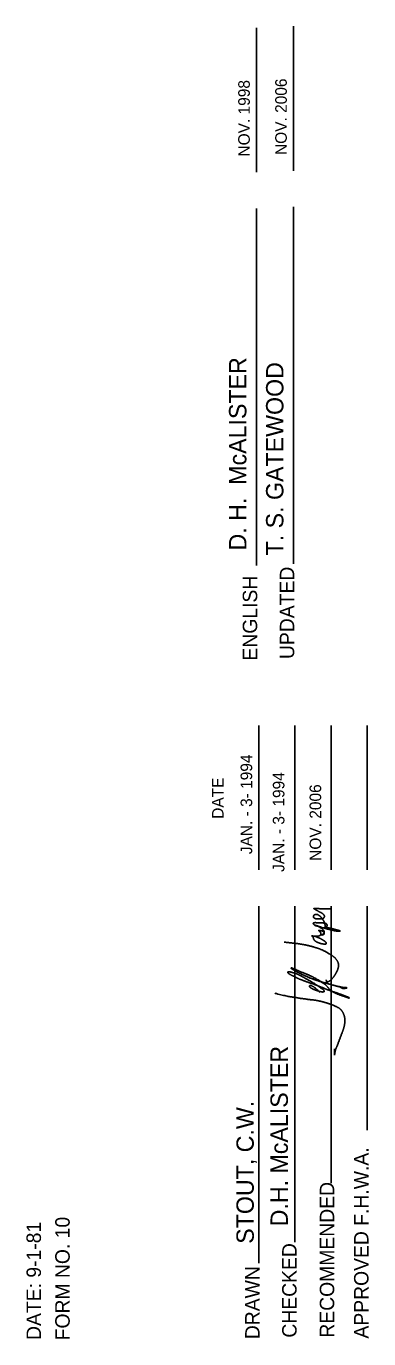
# Model space of a CAD drawing. Extents: x 1000 to 1107, y 1000 to 1121.
# Drawn here: x 1050.72 to 1053.09, y 1001 to 1010.09 of the extents above; entities that cross this region are included whole.
import ezdxf

# ---------------------------------------------------------------- set-up
doc = ezdxf.new("R2010")
doc.units = 0
doc.layers.add('Level 15', color=7, linetype='Continuous')

msp = doc.modelspace()

# ---------------------------------------------------------------- linework, layer by layer
at = {"layer": 'Level 15'}
for p, q in [((1052.3143, 1009.0748), (1052.3143, 1010.0748)), ((1052.5701, 1009.0853), (1052.5701, 1010.0853)), ((1052.3143, 1006.3547), (1052.3143, 1008.8248)), ((1052.5701, 1006.3652), (1052.5701, 1008.8353)), ((1052.3308, 1004.248), (1052.3308, 1005.248)), ((1052.5808, 1004.248), (1052.5808, 1005.248)), ((1052.8308, 1004.248), (1052.8308, 1005.248)), ((1053.0808, 1004.248), (1053.0808, 1005.248)), ((1052.3308, 1001.5279), (1052.3308, 1003.998)), ((1052.5808, 1001.6725), (1052.5808, 1003.998)), ((1052.8308, 1002.0813), (1052.8308, 1003.998)), ((1053.0808, 1002.448), (1053.0808, 1003.998)), ((1052.8543, 1002.9661), (1052.8531, 1003.0096))]:
    msp.add_line(p, q, dxfattribs=at)
for points in [[(1052.7195, 1003.8649), (1052.7125, 1003.8707), (1052.7067, 1003.879), (1052.7112, 1003.8835), (1052.7285, 1003.8835), (1052.7458, 1003.8828), (1052.7606, 1003.8816), (1052.7747, 1003.8822), (1052.7901, 1003.8784), (1052.7991, 1003.8758), (1052.8023, 1003.8707), (1052.8029, 1003.8636), (1052.8016, 1003.8566), (1052.7952, 1003.8495), (1052.7888, 1003.8425), (1052.7894, 1003.8527), (1052.7888, 1003.8719), (1052.7837, 1003.8892), (1052.7747, 1003.9033), (1052.7612, 1003.9219), (1052.7478, 1003.9335), (1052.7349, 1003.9412), (1052.724, 1003.9405), (1052.7125, 1003.9367), (1052.708, 1003.9264), (1052.7106, 1003.9181), (1052.7208, 1003.9117), (1052.7317, 1003.9091), (1052.7465, 1003.9091), (1052.7599, 1003.9091), (1052.7728, 1003.9117), (1052.7837, 1003.9181), (1052.785, 1003.9315), (1052.7773, 1003.9424), (1052.7631, 1003.952), (1052.7465, 1003.9597), (1052.7285, 1003.9713), (1052.7112, 1003.9796), (1052.7106, 1003.9815), (1052.7215, 1003.9809), (1052.7503, 1003.9802), (1052.7708, 1003.9802), (1052.8016, 1003.979), (1052.8337, 1003.9796)], [(1052.7074, 1003.7867), (1052.7074, 1003.7733), (1052.7163, 1003.7604), (1052.7304, 1003.7495), (1052.7503, 1003.7419), (1052.7651, 1003.7374), (1052.7798, 1003.7354), (1052.7926, 1003.7348), (1052.7991, 1003.7386), (1052.7933, 1003.7502), (1052.7798, 1003.7598), (1052.7599, 1003.772), (1052.7401, 1003.7809), (1052.7215, 1003.7886), (1052.6977, 1003.7925), (1052.6965, 1003.7918), (1052.7041, 1003.7899), (1052.724, 1003.7893), (1052.7433, 1003.7899), (1052.7561, 1003.7957), (1052.7612, 1003.8034), (1052.7606, 1003.8085), (1052.7561, 1003.8188), (1052.7426, 1003.8303), (1052.7478, 1003.829), (1052.7664, 1003.8271), (1052.7805, 1003.8207), (1052.7843, 1003.8066), (1052.7817, 1003.8021), (1052.7715, 1003.7982), (1052.7644, 1003.797), (1052.7664, 1003.8002), (1052.7734, 1003.8021), (1052.7792, 1003.8066), (1052.785, 1003.8188), (1052.7779, 1003.8322), (1052.7631, 1003.8463), (1052.742, 1003.8591), (1052.7221, 1003.8655), (1052.7176, 1003.8655), (1052.7221, 1003.8623), (1052.742, 1003.8585), (1052.7875, 1003.8437), (1052.8202, 1003.8361), (1052.8516, 1003.8277), (1052.8773, 1003.8239), (1052.892, 1003.8245), (1052.894, 1003.8258), (1052.8901, 1003.8284), (1052.8735, 1003.8329), (1052.851, 1003.8386), (1052.8234, 1003.8457), (1052.8061, 1003.8489), (1052.7779, 1003.847)], [(1052.7971, 1003.4882), (1052.7991, 1003.4748), (1052.801, 1003.4709), (1052.8055, 1003.4722), (1052.8209, 1003.4799), (1052.8356, 1003.4927), (1052.8516, 1003.5126), (1052.8651, 1003.5344), (1052.8773, 1003.56), (1052.8831, 1003.5837), (1052.8799, 1003.61), (1052.8645, 1003.6337), (1052.8446, 1003.6516), (1052.8247, 1003.6632), (1052.7862, 1003.6875), (1052.7446, 1003.7048), (1052.7035, 1003.717), (1052.6682, 1003.7266), (1052.6221, 1003.7349), (1052.5862, 1003.7407), (1052.5522, 1003.7433), (1052.5284, 1003.7465), (1052.506, 1003.749)], [(1052.7535, 1003.3999), (1052.7253, 1003.4294), (1052.7029, 1003.4435), (1052.6881, 1003.4511), (1052.6811, 1003.4454), (1052.6817, 1003.4409), (1052.6881, 1003.4338), (1052.7054, 1003.4236), (1052.7272, 1003.4153), (1052.7542, 1003.4069), (1052.7721, 1003.4031), (1052.783, 1003.405), (1052.7837, 1003.4121), (1052.7747, 1003.4217), (1052.7349, 1003.4499), (1052.6791, 1003.4838), (1052.631, 1003.5107), (1052.59, 1003.5312), (1052.5579, 1003.5402), (1052.5432, 1003.5441), (1052.5355, 1003.5434), (1052.531, 1003.5421), (1052.5336, 1003.5345), (1052.5483, 1003.5242), (1052.5772, 1003.5101), (1052.6073, 1003.4947), (1052.6381, 1003.4832), (1052.674, 1003.4697), (1052.7138, 1003.4569), (1052.7606, 1003.439), (1052.7946, 1003.4229), (1052.851, 1003.4044), (1052.892, 1003.3896), (1052.9337, 1003.3742), (1052.9568, 1003.3653), (1052.9562, 1003.3608), (1052.9472, 1003.3633), (1052.9119, 1003.3762), (1052.876, 1003.3883), (1052.8433, 1003.4037), (1052.8292, 1003.4127), (1052.8138, 1003.4294), (1052.7978, 1003.4492), (1052.7798, 1003.4633), (1052.7369, 1003.4902), (1052.69, 1003.5152), (1052.6509, 1003.5312), (1052.6022, 1003.5518), (1052.5643, 1003.5684), (1052.5554, 1003.5716), (1052.5547, 1003.5665), (1052.5701, 1003.5569), (1052.6028, 1003.5383), (1052.6362, 1003.5229), (1052.6727, 1003.5056), (1052.7144, 1003.4896), (1052.7407, 1003.4806), (1052.7773, 1003.4704), (1052.826, 1003.4563), (1052.8632, 1003.446), (1052.9068, 1003.4358), (1052.9312, 1003.4351), (1052.9389, 1003.4332), (1052.9382, 1003.4294), (1052.9292, 1003.4294), (1052.9151, 1003.4281), (1052.9036, 1003.43), (1052.8837, 1003.4441)], [(1052.4417, 1003.3954), (1052.5155, 1003.3761), (1052.5917, 1003.364), (1052.6764, 1003.3519), (1052.7418, 1003.3446), (1052.8059, 1003.3265), (1052.8543, 1003.3095), (1052.9027, 1003.2829), (1052.9257, 1003.2346), (1052.9257, 1003.185), (1052.9172, 1003.1499), (1052.893, 1003.0846), (1052.8676, 1003.0193), (1052.8579, 1002.9951), (1052.8543, 1002.9661)]]:
    msp.add_open_spline(points, degree=2, dxfattribs=at)

# ---------------------------------------------------------------- texts
for s, height, p in [('NOV. 1998', 0.08, (1052.2691, 1009.1839)), ('NOV. 2006', 0.08, (1052.5248, 1009.1944)), (' D. H.  McALISTER', 0.12, (1052.2455, 1006.4136)), ('T. S. GATEWOOD', 0.12, (1052.5013, 1006.4241)), ('UPDATED', 0.1, (1052.5761, 1005.7073)), ('ENGLISH', 0.1, (1052.3203, 1005.6968)), ('JAN. - 3- 1994', 0.08, (1052.2855, 1004.3572)), ('DATE', 0.08, (1052.088, 1004.6022)), ('JAN. - 3- 1994', 0.08, (1052.5082, 1004.2346)), ('NOV. 2006', 0.08, (1052.7622, 1004.3113)), ('D.H. McALISTER', 0.12, (1052.532, 1001.7825)), ('STOUT, C.W.', 0.12, (1052.2967, 1001.6618)), ('APPROVED F.H.W.A.', 0.1, (1053.0892, 1001.0061)), ('RECOMMENDED', 0.1, (1052.8523, 1001.0123)), ('DATE: 9-1-81', 0.1, (1050.8264, 1000.9964)), ('FORM NO. 10', 0.1, (1051.0249, 1000.9938)), ('CHECKED', 0.1, (1052.5925, 1001.0123)), ('DRAWN', 0.1, (1052.3368, 1001.0018))]:
    msp.add_text(s, height=height, rotation=90, dxfattribs=at).set_placement(p)

doc.saveas('drawing.dxf')
